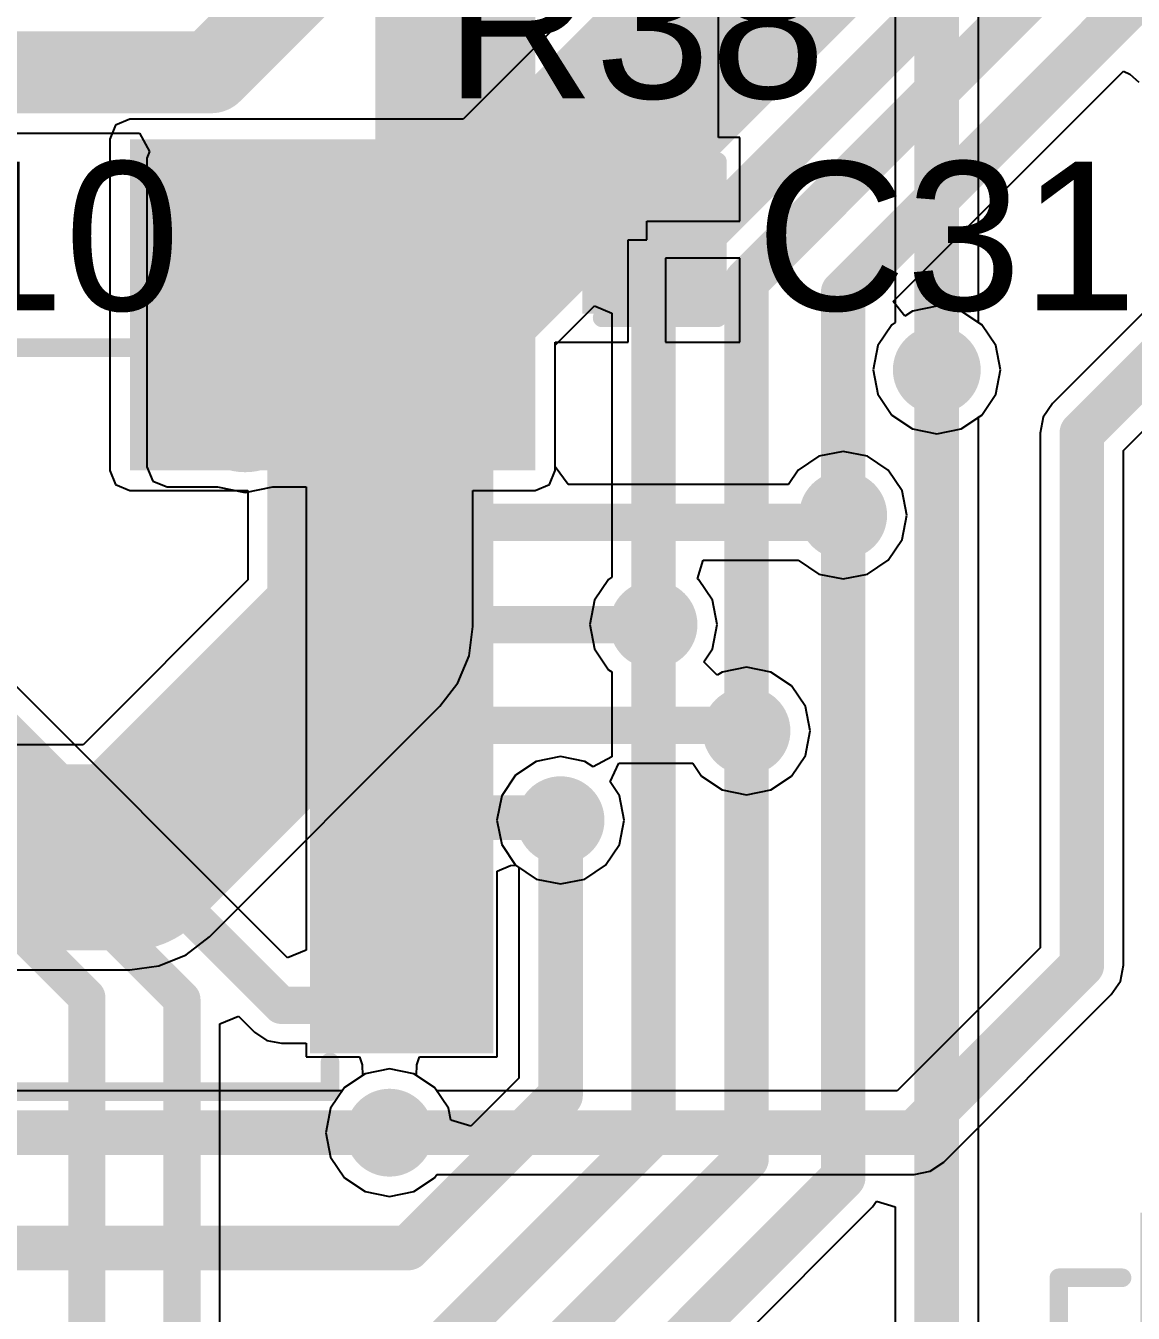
# Model space of a CAD drawing. Header units: millimetres. Extents: x -0.25 to 4.68, y -0.29 to 2.93.
# Drawn here: x 3.559 to 3.8568, y 1.5314 to 1.8775 of the extents above; entities that cross this region are included whole.
import ezdxf

# ---------------------------------------------------------------- set-up
doc = ezdxf.new("R2010")
doc.units = ezdxf.units.MM
doc.header["$MEASUREMENT"] = 0
for name, color, linetype in [('BottomLayer', 5, 'Continuous'), ('BottomSolder', 6, 'Continuous'), ('TopLayer', 1, 'Continuous'), ('TopOverlay', 2, 'Continuous'), ('TopPaste', 8, 'Continuous'), ('TopSolder', 216, 'Continuous'), ('ViaHoleLayer', 16, 'Continuous')]:
    doc.layers.add(name, color=color, linetype=linetype)
doc.styles.add('Arial', font='', dxfattribs={"height": 0.2})
doc.styles.get('Arial').set_extended_font_data('Arial')

# ---------------------------------------------------------------- blocks, each defined once
blk = doc.blocks.new('24_QFN__4_4__42')
at = {"layer": 'TopLayer'}
for points in [[(-0.05512, 0.06004), (-0.05512, 0.0935), (-0.04331, 0.0935), (-0.04331, 0.06004)], [(-0.03543, 0.06004), (-0.03543, 0.0935), (-0.02362, 0.0935), (-0.02362, 0.06004)], [(-0.01575, 0.06004), (-0.01575, 0.0935), (-0.00394, 0.0935), (-0.00394, 0.06004)], [(0.00394, 0.06004), (0.00394, 0.0935), (0.01575, 0.0935), (0.01575, 0.06004)], [(0.02362, 0.06004), (0.02362, 0.0935), (0.03543, 0.0935), (0.03543, 0.06004)], [(0.04331, 0.06004), (0.04331, 0.0935), (0.05512, 0.0935), (0.05512, 0.06004)], [(-0.0935, 0.05512), (-0.06004, 0.05512), (-0.06004, 0.04331), (-0.0935, 0.04331)], [(0.06004, 0.05512), (0.0935, 0.05512), (0.0935, 0.04331), (0.06004, 0.04331)], [(-0.0502, -0.0502), (-0.0502, 0.0502), (0.0502, 0.0502), (0.0502, -0.0502)], [(-0.0935, 0.03543), (-0.06004, 0.03543), (-0.06004, 0.02362), (-0.0935, 0.02362)], [(0.06004, 0.03543), (0.0935, 0.03543), (0.0935, 0.02362), (0.06004, 0.02362)], [(-0.0935, 0.01575), (-0.06004, 0.01575), (-0.06004, 0.00394), (-0.0935, 0.00394)], [(0.06004, 0.01575), (0.0935, 0.01575), (0.0935, 0.00394), (0.06004, 0.00394)], [(-0.0935, -0.00394), (-0.06004, -0.00394), (-0.06004, -0.01575), (-0.0935, -0.01575)], [(0.06004, -0.00394), (0.0935, -0.00394), (0.0935, -0.01575), (0.06004, -0.01575)], [(-0.0935, -0.02362), (-0.06004, -0.02362), (-0.06004, -0.03543), (-0.0935, -0.03543)], [(0.06004, -0.02362), (0.0935, -0.02362), (0.0935, -0.03543), (0.06004, -0.03543)], [(-0.0935, -0.04331), (-0.06004, -0.04331), (-0.06004, -0.05512), (-0.0935, -0.05512)], [(0.06004, -0.04331), (0.0935, -0.04331), (0.0935, -0.05512), (0.06004, -0.05512)], [(-0.04331, -0.06004), (-0.04331, -0.0935), (-0.05512, -0.0935), (-0.05512, -0.06004)], [(-0.02362, -0.06004), (-0.02362, -0.0935), (-0.03543, -0.0935), (-0.03543, -0.06004)], [(-0.00394, -0.06004), (-0.00394, -0.0935), (-0.01575, -0.0935), (-0.01575, -0.06004)], [(0.01575, -0.06004), (0.01575, -0.0935), (0.00394, -0.0935), (0.00394, -0.06004)], [(0.03543, -0.06004), (0.03543, -0.0935), (0.02362, -0.0935), (0.02362, -0.06004)], [(0.05512, -0.06004), (0.05512, -0.0935), (0.04331, -0.0935), (0.04331, -0.06004)]]:
    blk.add_hatch(color=1, dxfattribs=at).paths.add_polyline_path(points)
at = {"layer": 'TopPaste'}
for points in [[(-0.05512, 0.06004), (-0.05512, 0.0935), (-0.04331, 0.0935), (-0.04331, 0.06004)], [(-0.03543, 0.06004), (-0.03543, 0.0935), (-0.02362, 0.0935), (-0.02362, 0.06004)], [(-0.01575, 0.06004), (-0.01575, 0.0935), (-0.00394, 0.0935), (-0.00394, 0.06004)], [(0.00394, 0.06004), (0.00394, 0.0935), (0.01575, 0.0935), (0.01575, 0.06004)], [(0.02362, 0.06004), (0.02362, 0.0935), (0.03543, 0.0935), (0.03543, 0.06004)], [(0.04331, 0.06004), (0.04331, 0.0935), (0.05512, 0.0935), (0.05512, 0.06004)], [(-0.0935, 0.05512), (-0.06004, 0.05512), (-0.06004, 0.04331), (-0.0935, 0.04331)], [(0.06004, 0.05512), (0.0935, 0.05512), (0.0935, 0.04331), (0.06004, 0.04331)], [(-0.0502, -0.0502), (-0.0502, 0.0502), (0.0502, 0.0502), (0.0502, -0.0502)], [(-0.0935, 0.03543), (-0.06004, 0.03543), (-0.06004, 0.02362), (-0.0935, 0.02362)], [(0.06004, 0.03543), (0.0935, 0.03543), (0.0935, 0.02362), (0.06004, 0.02362)], [(-0.0935, 0.01575), (-0.06004, 0.01575), (-0.06004, 0.00394), (-0.0935, 0.00394)], [(0.06004, 0.01575), (0.0935, 0.01575), (0.0935, 0.00394), (0.06004, 0.00394)], [(-0.0935, -0.00394), (-0.06004, -0.00394), (-0.06004, -0.01575), (-0.0935, -0.01575)], [(0.06004, -0.00394), (0.0935, -0.00394), (0.0935, -0.01575), (0.06004, -0.01575)], [(-0.0935, -0.02362), (-0.06004, -0.02362), (-0.06004, -0.03543), (-0.0935, -0.03543)], [(0.06004, -0.02362), (0.0935, -0.02362), (0.0935, -0.03543), (0.06004, -0.03543)], [(-0.0935, -0.04331), (-0.06004, -0.04331), (-0.06004, -0.05512), (-0.0935, -0.05512)], [(0.06004, -0.04331), (0.0935, -0.04331), (0.0935, -0.05512), (0.06004, -0.05512)], [(-0.04331, -0.06004), (-0.04331, -0.0935), (-0.05512, -0.0935), (-0.05512, -0.06004)], [(-0.02362, -0.06004), (-0.02362, -0.0935), (-0.03543, -0.0935), (-0.03543, -0.06004)], [(-0.00394, -0.06004), (-0.00394, -0.0935), (-0.01575, -0.0935), (-0.01575, -0.06004)], [(0.01575, -0.06004), (0.01575, -0.0935), (0.00394, -0.0935), (0.00394, -0.06004)], [(0.03543, -0.06004), (0.03543, -0.0935), (0.02362, -0.0935), (0.02362, -0.06004)], [(0.05512, -0.06004), (0.05512, -0.0935), (0.04331, -0.0935), (0.04331, -0.06004)]]:
    blk.add_hatch(color=8, dxfattribs=at).paths.add_polyline_path(points)
at = {"layer": 'TopSolder'}
for points in [[(-0.05912, 0.05604), (-0.05912, 0.0975), (-0.03931, 0.0975), (-0.03931, 0.05604)], [(-0.03943, 0.05604), (-0.03943, 0.0975), (-0.01962, 0.0975), (-0.01962, 0.05604)], [(-0.01975, 0.05604), (-0.01975, 0.0975), (0.00006, 0.0975), (0.00006, 0.05604)], [(-0.00006, 0.05604), (-0.00006, 0.0975), (0.01975, 0.0975), (0.01975, 0.05604)], [(0.01962, 0.05604), (0.01962, 0.0975), (0.03943, 0.0975), (0.03943, 0.05604)], [(0.03931, 0.05604), (0.03931, 0.0975), (0.05912, 0.0975), (0.05912, 0.05604)], [(-0.0975, 0.05912), (-0.05604, 0.05912), (-0.05604, 0.03931), (-0.0975, 0.03931)], [(0.05604, 0.05912), (0.0975, 0.05912), (0.0975, 0.03931), (0.05604, 0.03931)], [(-0.0542, -0.0542), (-0.0542, 0.0542), (0.0542, 0.0542), (0.0542, -0.0542)], [(-0.0975, 0.03943), (-0.05604, 0.03943), (-0.05604, 0.01962), (-0.0975, 0.01962)], [(0.05604, 0.03943), (0.0975, 0.03943), (0.0975, 0.01962), (0.05604, 0.01962)], [(-0.0975, 0.01975), (-0.05604, 0.01975), (-0.05604, -0.00006), (-0.0975, -0.00006)], [(0.05604, 0.01975), (0.0975, 0.01975), (0.0975, -0.00006), (0.05604, -0.00006)], [(-0.0975, 0.00006), (-0.05604, 0.00006), (-0.05604, -0.01975), (-0.0975, -0.01975)], [(0.05604, 0.00006), (0.0975, 0.00006), (0.0975, -0.01975), (0.05604, -0.01975)], [(-0.0975, -0.01962), (-0.05604, -0.01962), (-0.05604, -0.03943), (-0.0975, -0.03943)], [(0.05604, -0.01962), (0.0975, -0.01962), (0.0975, -0.03943), (0.05604, -0.03943)], [(-0.0975, -0.03931), (-0.05604, -0.03931), (-0.05604, -0.05912), (-0.0975, -0.05912)], [(0.05604, -0.03931), (0.0975, -0.03931), (0.0975, -0.05912), (0.05604, -0.05912)], [(-0.03931, -0.05604), (-0.03931, -0.0975), (-0.05912, -0.0975), (-0.05912, -0.05604)], [(-0.01962, -0.05604), (-0.01962, -0.0975), (-0.03943, -0.0975), (-0.03943, -0.05604)], [(0.00006, -0.05604), (0.00006, -0.0975), (-0.01975, -0.0975), (-0.01975, -0.05604)], [(0.01975, -0.05604), (0.01975, -0.0975), (-0.00006, -0.0975), (-0.00006, -0.05604)], [(0.03943, -0.05604), (0.03943, -0.0975), (0.01962, -0.0975), (0.01962, -0.05604)], [(0.05912, -0.05604), (0.05912, -0.0975), (0.03931, -0.0975), (0.03931, -0.05604)]]:
    blk.add_hatch(color=216, dxfattribs=at).paths.add_polyline_path(points)
at = {"layer": 'TopOverlay', "const_width": 0.005}
for points in [[(-0.08, 0.081), (-0.062, 0.081)], [(-0.08, 0.081), (-0.08, 0.064)], [(0.062, 0.081), (0.08, 0.081)], [(0.08, 0.081), (0.08, 0.064)], [(-0.105, 0.054), (-0.105, 0.044)], [(-0.105, 0.054), (-0.1, 0.049)], [(-0.1, 0.049), (-0.105, 0.044)], [(-0.08, -0.064), (-0.08, -0.081)], [(0.08, -0.064), (0.08, -0.081)], [(-0.08, -0.081), (-0.062, -0.081)], [(0.062, -0.081), (0.08, -0.081)]]:
    blk.add_lwpolyline(points, dxfattribs=at)
at = {"layer": 'TopOverlay', "const_width": 0.0025}
for points in [[(-0.08125, 0.081, 1), (-0.07875, 0.081, 1)], [(-0.08125, 0.081, 1), (-0.07875, 0.081, 1)], [(-0.06325, 0.081, 1), (-0.06075, 0.081, 1)], [(0.06075, 0.081, 1), (0.06325, 0.081, 1)], [(0.07875, 0.081, 1), (0.08125, 0.081, 1)], [(0.07875, 0.081, 1), (0.08125, 0.081, 1)], [(-0.08125, 0.064, 1), (-0.07875, 0.064, 1)], [(0.07875, 0.064, 1), (0.08125, 0.064, 1)], [(-0.10625, 0.054, 1), (-0.10375, 0.054, 1)], [(-0.10625, 0.054, 1), (-0.10375, 0.054, 1)], [(-0.10125, 0.049, 1), (-0.09875, 0.049, 1)], [(-0.10125, 0.049, 1), (-0.09875, 0.049, 1)], [(-0.10625, 0.044, 1), (-0.10375, 0.044, 1)], [(-0.10625, 0.044, 1), (-0.10375, 0.044, 1)], [(-0.08125, -0.064, 1), (-0.07875, -0.064, 1)], [(0.07875, -0.064, 1), (0.08125, -0.064, 1)], [(-0.08125, -0.081, 1), (-0.07875, -0.081, 1)], [(-0.08125, -0.081, 1), (-0.07875, -0.081, 1)], [(-0.06325, -0.081, 1), (-0.06075, -0.081, 1)], [(0.06075, -0.081, 1), (0.06325, -0.081, 1)], [(0.07875, -0.081, 1), (0.08125, -0.081, 1)], [(0.07875, -0.081, 1), (0.08125, -0.081, 1)]]:
    blk.add_lwpolyline(points, format="xyb", close=True, dxfattribs=at)
blk = doc.blocks.new('14_TSSOP_44')
at = {"layer": 'TopLayer'}
for points in [[(-0.12992, 0.08563), (-0.08858, 0.08563), (-0.08858, 0.06791), (-0.12992, 0.06791)], [(0.08858, 0.08563), (0.12992, 0.08563), (0.12992, 0.06791), (0.08858, 0.06791)], [(-0.12992, 0.06004), (-0.08858, 0.06004), (-0.08858, 0.04232), (-0.12992, 0.04232)], [(0.08858, 0.06004), (0.12992, 0.06004), (0.12992, 0.04232), (0.08858, 0.04232)], [(-0.12992, 0.03445), (-0.08858, 0.03445), (-0.08858, 0.01673), (-0.12992, 0.01673)], [(0.08858, 0.03445), (0.12992, 0.03445), (0.12992, 0.01673), (0.08858, 0.01673)], [(-0.12992, 0.00886), (-0.08858, 0.00886), (-0.08858, -0.00886), (-0.12992, -0.00886)], [(0.08858, 0.00886), (0.12992, 0.00886), (0.12992, -0.00886), (0.08858, -0.00886)], [(-0.12992, -0.01673), (-0.08858, -0.01673), (-0.08858, -0.03445), (-0.12992, -0.03445)], [(0.08858, -0.01673), (0.12992, -0.01673), (0.12992, -0.03445), (0.08858, -0.03445)], [(-0.12992, -0.04232), (-0.08858, -0.04232), (-0.08858, -0.06004), (-0.12992, -0.06004)], [(0.08858, -0.04232), (0.12992, -0.04232), (0.12992, -0.06004), (0.08858, -0.06004)], [(-0.12992, -0.06791), (-0.08858, -0.06791), (-0.08858, -0.08563), (-0.12992, -0.08563)], [(0.08858, -0.06791), (0.12992, -0.06791), (0.12992, -0.08563), (0.08858, -0.08563)]]:
    blk.add_hatch(color=1, dxfattribs=at).paths.add_polyline_path(points)
at = {"layer": 'TopOverlay'}
blk.add_hatch(color=2, dxfattribs=at).paths.add_polyline_path([(-0.084, 0.068), (-0.073, 0.068), (-0.073, 0.086), (-0.084, 0.086)])
at = {"layer": 'TopPaste'}
for points in [[(-0.12992, 0.08563), (-0.08858, 0.08563), (-0.08858, 0.06791), (-0.12992, 0.06791)], [(0.08858, 0.08563), (0.12992, 0.08563), (0.12992, 0.06791), (0.08858, 0.06791)], [(-0.12992, 0.06004), (-0.08858, 0.06004), (-0.08858, 0.04232), (-0.12992, 0.04232)], [(0.08858, 0.06004), (0.12992, 0.06004), (0.12992, 0.04232), (0.08858, 0.04232)], [(-0.12992, 0.03445), (-0.08858, 0.03445), (-0.08858, 0.01673), (-0.12992, 0.01673)], [(0.08858, 0.03445), (0.12992, 0.03445), (0.12992, 0.01673), (0.08858, 0.01673)], [(-0.12992, 0.00886), (-0.08858, 0.00886), (-0.08858, -0.00886), (-0.12992, -0.00886)], [(0.08858, 0.00886), (0.12992, 0.00886), (0.12992, -0.00886), (0.08858, -0.00886)], [(-0.12992, -0.01673), (-0.08858, -0.01673), (-0.08858, -0.03445), (-0.12992, -0.03445)], [(0.08858, -0.01673), (0.12992, -0.01673), (0.12992, -0.03445), (0.08858, -0.03445)], [(-0.12992, -0.04232), (-0.08858, -0.04232), (-0.08858, -0.06004), (-0.12992, -0.06004)], [(0.08858, -0.04232), (0.12992, -0.04232), (0.12992, -0.06004), (0.08858, -0.06004)], [(-0.12992, -0.06791), (-0.08858, -0.06791), (-0.08858, -0.08563), (-0.12992, -0.08563)], [(0.08858, -0.06791), (0.12992, -0.06791), (0.12992, -0.08563), (0.08858, -0.08563)]]:
    blk.add_hatch(color=8, dxfattribs=at).paths.add_polyline_path(points)
at = {"layer": 'TopSolder'}
for points in [[(-0.13392, 0.08963), (-0.08458, 0.08963), (-0.08458, 0.06391), (-0.13392, 0.06391)], [(0.08458, 0.08963), (0.13392, 0.08963), (0.13392, 0.06391), (0.08458, 0.06391)], [(-0.13392, 0.06404), (-0.08458, 0.06404), (-0.08458, 0.03832), (-0.13392, 0.03832)], [(0.08458, 0.06404), (0.13392, 0.06404), (0.13392, 0.03832), (0.08458, 0.03832)], [(-0.13392, 0.03845), (-0.08458, 0.03845), (-0.08458, 0.01273), (-0.13392, 0.01273)], [(0.08458, 0.03845), (0.13392, 0.03845), (0.13392, 0.01273), (0.08458, 0.01273)], [(-0.13392, 0.01286), (-0.08458, 0.01286), (-0.08458, -0.01286), (-0.13392, -0.01286)], [(0.08458, 0.01286), (0.13392, 0.01286), (0.13392, -0.01286), (0.08458, -0.01286)], [(-0.13392, -0.01273), (-0.08458, -0.01273), (-0.08458, -0.03845), (-0.13392, -0.03845)], [(0.08458, -0.01273), (0.13392, -0.01273), (0.13392, -0.03845), (0.08458, -0.03845)], [(-0.13392, -0.03832), (-0.08458, -0.03832), (-0.08458, -0.06404), (-0.13392, -0.06404)], [(0.08458, -0.03832), (0.13392, -0.03832), (0.13392, -0.06404), (0.08458, -0.06404)], [(-0.13392, -0.06391), (-0.08458, -0.06391), (-0.08458, -0.08963), (-0.13392, -0.08963)], [(0.08458, -0.06391), (0.13392, -0.06391), (0.13392, -0.08963), (0.08458, -0.08963)]]:
    blk.add_hatch(color=216, dxfattribs=at).paths.add_polyline_path(points)
at = {"layer": 'TopOverlay'}
for points, const_width in [([(-0.09, 0.1), (0.09, 0.1)], 0.005), ([(-0.09, 0.092), (-0.09, 0.1)], 0.005), ([(0.09, 0.092), (0.09, 0.1)], 0.005), ([(-0.141, 0.082), (-0.136, 0.077)], 0.00787), ([(-0.141, 0.072), (-0.141, 0.082)], 0.00787), ([(-0.141, 0.072), (-0.136, 0.077)], 0.00787), ([(-0.09, -0.1), (-0.09, -0.092)], 0.005), ([(0.09, -0.1), (0.09, -0.092)], 0.005), ([(-0.09, -0.1), (0.09, -0.1)], 0.005)]:
    blk.add_lwpolyline(points, dxfattribs=dict(at, const_width=const_width))
for points, const_width in [([(-0.09125, 0.1, 1), (-0.08875, 0.1, 1)], 0.0025), ([(-0.09125, 0.1, 1), (-0.08875, 0.1, 1)], 0.0025), ([(0.08875, 0.1, 1), (0.09125, 0.1, 1)], 0.0025), ([(0.08875, 0.1, 1), (0.09125, 0.1, 1)], 0.0025), ([(-0.09125, 0.092, 1), (-0.08875, 0.092, 1)], 0.0025), ([(0.08875, 0.092, 1), (0.09125, 0.092, 1)], 0.0025), ([(-0.14297, 0.082, 1), (-0.13903, 0.082, 1)], 0.00394), ([(-0.14297, 0.082, 1), (-0.13903, 0.082, 1)], 0.00394), ([(-0.13797, 0.077, 1), (-0.13403, 0.077, 1)], 0.00394), ([(-0.13797, 0.077, 1), (-0.13403, 0.077, 1)], 0.00394), ([(-0.14297, 0.072, 1), (-0.13903, 0.072, 1)], 0.00394), ([(-0.14297, 0.072, 1), (-0.13903, 0.072, 1)], 0.00394), ([(-0.09125, -0.092, 1), (-0.08875, -0.092, 1)], 0.0025), ([(0.08875, -0.092, 1), (0.09125, -0.092, 1)], 0.0025), ([(-0.09125, -0.1, 1), (-0.08875, -0.1, 1)], 0.0025), ([(-0.09125, -0.1, 1), (-0.08875, -0.1, 1)], 0.0025), ([(0.08875, -0.1, 1), (0.09125, -0.1, 1)], 0.0025), ([(0.08875, -0.1, 1), (0.09125, -0.1, 1)], 0.0025)]:
    blk.add_lwpolyline(points, format="xyb", close=True, dxfattribs=dict(at, const_width=const_width))
blk = doc.blocks.new('C___0603_186')
at = {"layer": 'TopLayer'}
for points in [[(-0.015, 0.0175), (-0.015, -0.0175), (-0.045, -0.0175), (-0.045, 0.0175)], [(0.045, 0.0175), (0.045, -0.0175), (0.015, -0.0175), (0.015, 0.0175)]]:
    blk.add_hatch(color=1, dxfattribs=at).paths.add_polyline_path(points)
at = {"layer": 'TopPaste'}
for points in [[(-0.015, 0.0175), (-0.015, -0.0175), (-0.045, -0.0175), (-0.045, 0.0175)], [(0.045, 0.0175), (0.045, -0.0175), (0.015, -0.0175), (0.015, 0.0175)]]:
    blk.add_hatch(color=8, dxfattribs=at).paths.add_polyline_path(points)
at = {"layer": 'TopSolder'}
for points in [[(-0.01264, 0.01986), (-0.01264, -0.01986), (-0.04736, -0.01986), (-0.04736, 0.01986)], [(0.04736, 0.01986), (0.04736, -0.01986), (0.01264, -0.01986), (0.01264, 0.01986)]]:
    blk.add_hatch(color=216, dxfattribs=at).paths.add_polyline_path(points)
at = {"layer": 'TopOverlay', "const_width": 0.005}
for points in [[(-0.049, 0.021), (-0.018, 0.021)], [(-0.049, -0.021), (-0.049, 0.021)], [(0.018, 0.021), (0.049, 0.021)], [(0.049, -0.021), (0.049, 0.021)], [(-0.049, -0.021), (-0.018, -0.021)], [(0.018, -0.021), (0.049, -0.021)]]:
    blk.add_lwpolyline(points, dxfattribs=at)
at = {"layer": 'TopOverlay', "const_width": 0.0025}
for points in [[(-0.05025, 0.021, 1), (-0.04775, 0.021, 1)], [(-0.05025, 0.021, 1), (-0.04775, 0.021, 1)], [(-0.01925, 0.021, 1), (-0.01675, 0.021, 1)], [(0.01675, 0.021, 1), (0.01925, 0.021, 1)], [(0.04775, 0.021, 1), (0.05025, 0.021, 1)], [(0.04775, 0.021, 1), (0.05025, 0.021, 1)], [(-0.05025, -0.021, 1), (-0.04775, -0.021, 1)], [(-0.05025, -0.021, 1), (-0.04775, -0.021, 1)], [(-0.01925, -0.021, 1), (-0.01675, -0.021, 1)], [(0.01675, -0.021, 1), (0.01925, -0.021, 1)], [(0.04775, -0.021, 1), (0.05025, -0.021, 1)], [(0.04775, -0.021, 1), (0.05025, -0.021, 1)]]:
    blk.add_lwpolyline(points, format="xyb", close=True, dxfattribs=at)

msp = doc.modelspace()

# ---------------------------------------------------------------- hatches: boundary and pattern name
at = {"layer": 'BottomLayer'}
msp.add_hatch(color=5, dxfattribs=at).paths.add_polyline_path([(3.587, 1.758), (3.696, 1.758), (3.696, 1.847), (3.587, 1.847)])
h = msp.add_hatch(color=5, dxfattribs=at)
edge = h.paths.add_edge_path()
edge.add_arc((3.618, 1.828), 0.01181, 0, 360)
h = msp.add_hatch(color=5, dxfattribs=at)
edge = h.paths.add_edge_path()
edge.add_arc((3.618, 1.8015), 0.01181, 0, 360)
h = msp.add_hatch(color=5, dxfattribs=at)
edge = h.paths.add_edge_path()
edge.add_arc((3.804, 1.785), 0.01181, 0, 360)
h = msp.add_hatch(color=5, dxfattribs=at)
edge = h.paths.add_edge_path()
edge.add_arc((3.618, 1.775), 0.01181, 0, 360)
h = msp.add_hatch(color=5, dxfattribs=at)
edge = h.paths.add_edge_path()
edge.add_arc((3.77882, 1.74595), 0.01181, 0, 360)
h = msp.add_hatch(color=5, dxfattribs=at)
edge = h.paths.add_edge_path()
edge.add_arc((3.72782, 1.71654), 0.01181, 0, 360)
h = msp.add_hatch(color=5, dxfattribs=at)
edge = h.paths.add_edge_path()
edge.add_arc((3.75282, 1.68795), 0.01181, 0, 360)
h = msp.add_hatch(color=5, dxfattribs=at)
edge = h.paths.add_edge_path()
edge.add_arc((3.70282, 1.66395), 0.01181, 0, 360)
h = msp.add_hatch(color=5, dxfattribs=at)
edge = h.paths.add_edge_path()
edge.add_arc((3.65682, 1.57995), 0.01181, 0, 360)
at = {"layer": 'BottomSolder'}
h = msp.add_hatch(color=6, dxfattribs=at)
edge = h.paths.add_edge_path()
edge.add_arc((3.618, 1.828), 0.00591, 0, 360)
h = msp.add_hatch(color=6, dxfattribs=at)
edge = h.paths.add_edge_path()
edge.add_arc((3.618, 1.8015), 0.00591, 0, 360)
h = msp.add_hatch(color=6, dxfattribs=at)
edge = h.paths.add_edge_path()
edge.add_arc((3.804, 1.785), 0.00591, 0, 360)
h = msp.add_hatch(color=6, dxfattribs=at)
edge = h.paths.add_edge_path()
edge.add_arc((3.618, 1.775), 0.00591, 0, 360)
h = msp.add_hatch(color=6, dxfattribs=at)
edge = h.paths.add_edge_path()
edge.add_arc((3.77882, 1.74595), 0.00591, 0, 360)
h = msp.add_hatch(color=6, dxfattribs=at)
edge = h.paths.add_edge_path()
edge.add_arc((3.72782, 1.71654), 0.00591, 0, 360)
h = msp.add_hatch(color=6, dxfattribs=at)
edge = h.paths.add_edge_path()
edge.add_arc((3.75282, 1.68795), 0.00591, 0, 360)
h = msp.add_hatch(color=6, dxfattribs=at)
edge = h.paths.add_edge_path()
edge.add_arc((3.70282, 1.66395), 0.00591, 0, 360)
h = msp.add_hatch(color=6, dxfattribs=at)
edge = h.paths.add_edge_path()
edge.add_arc((3.65682, 1.57995), 0.00591, 0, 360)
at = {"layer": 'TopLayer'}
for points in [[(3.653, 1.75895), (3.696, 1.75895), (3.696, 1.94), (3.653, 1.94)], [(3.597, 1.75895), (3.68282, 1.75895), (3.68282, 1.84195), (3.597, 1.84195)]]:
    msp.add_hatch(color=1, dxfattribs=at).paths.add_polyline_path(points)
h = msp.add_hatch(color=1, dxfattribs=at)
edge = h.paths.add_edge_path()
edge.add_arc((3.618, 1.828), 0.01181, 0, 360)
h = msp.add_hatch(color=1, dxfattribs=at)
edge = h.paths.add_edge_path()
edge.add_arc((3.618, 1.8015), 0.01181, 0, 360)
h = msp.add_hatch(color=1, dxfattribs=at)
edge = h.paths.add_edge_path()
edge.add_arc((3.804, 1.785), 0.01181, 0, 360)
h = msp.add_hatch(color=1, dxfattribs=at)
edge = h.paths.add_edge_path()
edge.add_arc((3.618, 1.775), 0.01181, 0, 360)
h = msp.add_hatch(color=1, dxfattribs=at)
edge = h.paths.add_edge_path()
edge.add_arc((3.77882, 1.74595), 0.01181, 0, 360)
h = msp.add_hatch(color=1, dxfattribs=at)
edge = h.paths.add_edge_path()
edge.add_arc((3.72782, 1.71654), 0.01181, 0, 360)
h = msp.add_hatch(color=1, dxfattribs=at)
edge = h.paths.add_edge_path()
edge.add_arc((3.75282, 1.68795), 0.01181, 0, 360)
h = msp.add_hatch(color=1, dxfattribs=at)
edge = h.paths.add_edge_path()
edge.add_arc((3.70282, 1.66395), 0.01181, 0, 360)
h = msp.add_hatch(color=1, dxfattribs=at)
edge = h.paths.add_edge_path()
edge.add_arc((3.65682, 1.57995), 0.01181, 0, 360)
at = {"layer": 'TopSolder'}
h = msp.add_hatch(color=216, dxfattribs=at)
edge = h.paths.add_edge_path()
edge.add_arc((3.618, 1.828), 0.00591, 0, 360)
h = msp.add_hatch(color=216, dxfattribs=at)
edge = h.paths.add_edge_path()
edge.add_arc((3.618, 1.8015), 0.00591, 0, 360)
h = msp.add_hatch(color=216, dxfattribs=at)
edge = h.paths.add_edge_path()
edge.add_arc((3.804, 1.785), 0.00591, 0, 360)
h = msp.add_hatch(color=216, dxfattribs=at)
edge = h.paths.add_edge_path()
edge.add_arc((3.618, 1.775), 0.00591, 0, 360)
h = msp.add_hatch(color=216, dxfattribs=at)
edge = h.paths.add_edge_path()
edge.add_arc((3.77882, 1.74595), 0.00591, 0, 360)
h = msp.add_hatch(color=216, dxfattribs=at)
edge = h.paths.add_edge_path()
edge.add_arc((3.72782, 1.71654), 0.00591, 0, 360)
h = msp.add_hatch(color=216, dxfattribs=at)
edge = h.paths.add_edge_path()
edge.add_arc((3.75282, 1.68795), 0.00591, 0, 360)
h = msp.add_hatch(color=216, dxfattribs=at)
edge = h.paths.add_edge_path()
edge.add_arc((3.70282, 1.66395), 0.00591, 0, 360)
h = msp.add_hatch(color=216, dxfattribs=at)
edge = h.paths.add_edge_path()
edge.add_arc((3.65682, 1.57995), 0.00591, 0, 360)
at = {"layer": 'ViaHoleLayer'}
h = msp.add_hatch(color=16, dxfattribs=at)
edge = h.paths.add_edge_path()
edge.add_arc((3.618, 1.828), 0.00591, 0, 360)
h = msp.add_hatch(color=16, dxfattribs=at)
edge = h.paths.add_edge_path()
edge.add_arc((3.618, 1.8015), 0.00591, 0, 360)
h = msp.add_hatch(color=16, dxfattribs=at)
edge = h.paths.add_edge_path()
edge.add_arc((3.804, 1.785), 0.00591, 0, 360)
h = msp.add_hatch(color=16, dxfattribs=at)
edge = h.paths.add_edge_path()
edge.add_arc((3.618, 1.775), 0.00591, 0, 360)
h = msp.add_hatch(color=16, dxfattribs=at)
edge = h.paths.add_edge_path()
edge.add_arc((3.77882, 1.74595), 0.00591, 0, 360)
h = msp.add_hatch(color=16, dxfattribs=at)
edge = h.paths.add_edge_path()
edge.add_arc((3.72782, 1.71654), 0.00591, 0, 360)
h = msp.add_hatch(color=16, dxfattribs=at)
edge = h.paths.add_edge_path()
edge.add_arc((3.75282, 1.68795), 0.00591, 0, 360)
h = msp.add_hatch(color=16, dxfattribs=at)
edge = h.paths.add_edge_path()
edge.add_arc((3.70282, 1.66395), 0.00591, 0, 360)
h = msp.add_hatch(color=16, dxfattribs=at)
edge = h.paths.add_edge_path()
edge.add_arc((3.65682, 1.57995), 0.00591, 0, 360)

# ---------------------------------------------------------------- linework, layer by layer
at = {"layer": 'BottomLayer'}
for p, q in [((3.75156, 1.92736), (3.67662, 1.85241)), ((3.79223, 1.80336), (3.85421, 1.86535)), ((3.85421, 1.86535), (3.85595, 1.86451)), ((3.85595, 1.86451), (3.85833, 1.8624)), ((3.587, 1.85241), (3.58317, 1.85083)), ((3.67662, 1.85241), (3.587, 1.85241)), ((3.58317, 1.85083), (3.58159, 1.847)), ((3.58159, 1.847), (3.58159, 1.758)), ((3.79541, 1.79948), (3.79223, 1.80336)), ((3.70141, 1.79162), (3.71199, 1.8022)), ((3.71199, 1.8022), (3.71661, 1.80028)), ((3.71661, 1.80028), (3.71661, 1.72926)), ((3.79744, 1.80084), (3.79541, 1.79948)), ((3.804, 1.80214), (3.79744, 1.80084)), ((3.81056, 1.80084), (3.804, 1.80214)), ((3.81612, 1.79712), (3.81056, 1.80084)), ((3.81984, 1.79156), (3.81612, 1.79712)), ((3.70141, 1.758), (3.70141, 1.79162)), ((3.82114, 1.785), (3.81984, 1.79156)), ((3.81984, 1.77844), (3.82114, 1.785)), ((3.81612, 1.77288), (3.81984, 1.77844)), ((3.81522, 1.77228), (3.81612, 1.77288)), ((3.81522, 1.44403), (3.81522, 1.77228)), ((3.58159, 1.758), (3.58317, 1.75417)), ((3.69983, 1.75417), (3.70141, 1.758)), ((3.58317, 1.75417), (3.587, 1.75259)), ((3.587, 1.75259), (3.61874, 1.75259)), ((3.61874, 1.75259), (3.61874, 1.72853)), ((3.67926, 1.716), (3.67926, 1.75259)), ((3.67926, 1.75259), (3.696, 1.75259)), ((3.696, 1.75259), (3.69983, 1.75417)), ((3.61874, 1.72853), (3.57447, 1.68426)), ((3.7157, 1.72866), (3.71199, 1.7231)), ((3.71661, 1.72926), (3.7157, 1.72866)), ((3.71199, 1.7231), (3.71068, 1.71654)), ((3.67823, 1.70817), (3.67926, 1.716)), ((3.71068, 1.71654), (3.71199, 1.70998)), ((3.71199, 1.70998), (3.7157, 1.70442)), ((3.67521, 1.70087), (3.67823, 1.70817)), ((3.7157, 1.70442), (3.71661, 1.70381)), ((3.71661, 1.70381), (3.71661, 1.68097)), ((3.6704, 1.6946), (3.67521, 1.70087)), ((3.6084, 1.6326), (3.6704, 1.6946)), ((3.6704, 1.6946), (3.6704, 1.6946)), ((3.57447, 1.68426), (3.514, 1.68426)), ((3.69626, 1.67978), (3.6907, 1.67607)), ((3.70282, 1.68109), (3.69626, 1.67978)), ((3.70938, 1.67978), (3.70282, 1.68109)), ((3.71161, 1.6783), (3.70938, 1.67978)), ((3.71661, 1.68097), (3.71161, 1.6783)), ((3.6907, 1.67607), (3.68699, 1.67051)), ((3.68699, 1.67051), (3.68568, 1.66395)), ((3.68568, 1.66395), (3.68699, 1.65739)), ((3.68699, 1.65739), (3.6907, 1.65183)), ((3.6907, 1.65183), (3.69161, 1.65122)), ((3.69161, 1.65122), (3.69161, 1.59459)), ((3.60213, 1.6278), (3.6084, 1.6326)), ((3.59483, 1.62477), (3.60213, 1.6278)), ((3.52653, 1.62374), (3.587, 1.62374)), ((3.587, 1.62374), (3.59483, 1.62477)), ((3.65026, 1.59578), (3.6447, 1.59207)), ((3.65682, 1.59709), (3.65026, 1.59578)), ((3.66338, 1.59578), (3.65682, 1.59709)), ((3.66894, 1.59207), (3.66338, 1.59578)), ((3.69161, 1.59459), (3.67871, 1.5817)), ((3.6441, 1.59116), (3.53155, 1.59116)), ((3.6447, 1.59207), (3.6441, 1.59116)), ((3.67266, 1.58651), (3.66894, 1.59207)), ((3.67329, 1.58335), (3.67266, 1.58651)), ((3.67871, 1.5817), (3.67329, 1.58335)), ((3.78675, 1.56002), (3.78778, 1.56156)), ((3.78778, 1.56156), (3.79278, 1.56004)), ((3.66775, 1.44102), (3.78675, 1.56002)), ((3.78675, 1.56002), (3.78675, 1.56002)), ((3.79278, 1.56004), (3.79278, 1.44426))]:
    msp.add_line(p, q, dxfattribs=at)
for points, const_width in [([(3.75282, 1.80882), (4.17495, 2.23095)], 0.012), ([(3.77882, 1.80582), (3.972, 1.999)], 0.012), ([(3.72782, 1.80786), (3.87682, 1.95686)], 0.012), ([(3.6585, 1.7915), (3.78182, 1.91482)], 0.05), ([(3.72782, 1.57995), (3.72782, 1.80786)], 0.012), ([(3.75282, 1.68795), (3.75282, 1.80882)], 0.012), ([(3.77882, 1.74595), (3.77882, 1.80582)], 0.012), ([(3.649, 1.716), (3.649, 1.768)], 0.05), ([(3.804, 1.4316), (3.804, 1.785)], 0.012), ([(3.77882, 1.56795), (3.77882, 1.74595)], 0.012), ([(3.587, 1.654), (3.649, 1.716)], 0.05), ([(3.75282, 1.57295), (3.75282, 1.68795)], 0.012), ([(3.514, 1.654), (3.587, 1.654)], 0.05), ([(3.70282, 1.58995), (3.70282, 1.66395)], 0.012), ([(3.66182, 1.54895), (3.70282, 1.58995)], 0.012), ([(3.51882, 1.57995), (3.65682, 1.57995)], 0.012), ([(3.65982, 1.51195), (3.72782, 1.57995)], 0.012), ([(3.66082, 1.48095), (3.75282, 1.57295)], 0.012), ([(3.65982, 1.44895), (3.77882, 1.56795)], 0.012), ([(3.51882, 1.54895), (3.66182, 1.54895)], 0.012)]:
    msp.add_lwpolyline(points, dxfattribs=dict(at, const_width=const_width))
for points, const_width in [([(3.646, 1.7915, 1), (3.671, 1.7915, 1)], 0.025), ([(3.72482, 1.80786, 1), (3.73082, 1.80786, 1)], 0.006), ([(3.72482, 1.80786, 1), (3.73082, 1.80786, 1)], 0.006), ([(3.74982, 1.80882, 1), (3.75582, 1.80882, 1)], 0.006), ([(3.74982, 1.80882, 1), (3.75582, 1.80882, 1)], 0.006), ([(3.77582, 1.80582, 1), (3.78182, 1.80582, 1)], 0.006), ([(3.77582, 1.80582, 1), (3.78182, 1.80582, 1)], 0.006), ([(3.6365, 1.768, 1), (3.6615, 1.768, 1)], 0.025), ([(3.801, 1.785, 1), (3.807, 1.785, 1)], 0.006), ([(3.77582, 1.74595, 1), (3.78182, 1.74595, 1)], 0.006), ([(3.77582, 1.74595, 1), (3.78182, 1.74595, 1)], 0.006), ([(3.6365, 1.716, 1), (3.6615, 1.716, 1)], 0.025), ([(3.6365, 1.716, 1), (3.6615, 1.716, 1)], 0.025), ([(3.74982, 1.68795, 1), (3.75582, 1.68795, 1)], 0.006), ([(3.74982, 1.68795, 1), (3.75582, 1.68795, 1)], 0.006), ([(3.5745, 1.654, 1), (3.5995, 1.654, 1)], 0.025), ([(3.5745, 1.654, 1), (3.5995, 1.654, 1)], 0.025), ([(3.69982, 1.66395, 1), (3.70582, 1.66395, 1)], 0.006), ([(3.69982, 1.58995, 1), (3.70582, 1.58995, 1)], 0.006), ([(3.69982, 1.58995, 1), (3.70582, 1.58995, 1)], 0.006), ([(3.65382, 1.57995, 1), (3.65982, 1.57995, 1)], 0.006), ([(3.72482, 1.57995, 1), (3.73082, 1.57995, 1)], 0.006), ([(3.72482, 1.57995, 1), (3.73082, 1.57995, 1)], 0.006), ([(3.74982, 1.57295, 1), (3.75582, 1.57295, 1)], 0.006), ([(3.74982, 1.57295, 1), (3.75582, 1.57295, 1)], 0.006), ([(3.77582, 1.56795, 1), (3.78182, 1.56795, 1)], 0.006), ([(3.77582, 1.56795, 1), (3.78182, 1.56795, 1)], 0.006), ([(3.65882, 1.54895, 1), (3.66482, 1.54895, 1)], 0.006), ([(3.65882, 1.54895, 1), (3.66482, 1.54895, 1)], 0.006)]:
    msp.add_lwpolyline(points, format="xyb", close=True, dxfattribs=dict(at, const_width=const_width))
at = {"layer": 'TopLayer'}
for p, q in [((3.74531, 1.8475), (3.74531, 1.9451)), ((3.81522, 1.79772), (3.81522, 1.919)), ((3.79278, 1.91435), (3.79278, 1.79772)), ((3.31816, 1.84869), (3.58955, 1.84869)), ((3.58955, 1.84869), (3.59231, 1.84369)), ((3.751, 1.8475), (3.74531, 1.8475)), ((3.751, 1.825), (3.751, 1.8475)), ((3.59231, 1.84369), (3.59159, 1.84195)), ((3.59159, 1.84195), (3.59159, 1.82414)), ((3.59159, 1.82414), (3.59156, 1.824)), ((3.59156, 1.824), (3.59159, 1.82386)), ((3.726, 1.82), (3.726, 1.825)), ((3.726, 1.825), (3.751, 1.825)), ((3.88602, 1.82688), (3.83507, 1.77593)), ((3.59159, 1.82386), (3.59159, 1.75895)), ((3.721, 1.7925), (3.721, 1.82)), ((3.721, 1.82), (3.726, 1.82)), ((3.751, 1.815), (3.731, 1.815)), ((3.731, 1.815), (3.731, 1.7925)), ((3.751, 1.7925), (3.751, 1.815)), ((3.85422, 1.76335), (3.89859, 1.80773)), ((3.79188, 1.79712), (3.78816, 1.79156)), ((3.79278, 1.79772), (3.79188, 1.79712)), ((3.81612, 1.79712), (3.81522, 1.79772)), ((3.81984, 1.79156), (3.81612, 1.79712)), ((3.70141, 1.75895), (3.70141, 1.7925)), ((3.70141, 1.7925), (3.721, 1.7925)), ((3.731, 1.7925), (3.751, 1.7925)), ((3.78816, 1.79156), (3.78686, 1.785)), ((3.82114, 1.785), (3.81984, 1.79156)), ((3.78686, 1.785), (3.78816, 1.77844)), ((3.81984, 1.77844), (3.82114, 1.785)), ((3.78816, 1.77844), (3.79188, 1.77288)), ((3.81612, 1.77288), (3.81984, 1.77844)), ((3.83507, 1.77593), (3.83264, 1.77229)), ((3.62941, 1.62693), (3.4814, 1.77493)), ((3.79188, 1.77288), (3.79744, 1.76916)), ((3.81056, 1.76916), (3.81612, 1.77288)), ((3.83264, 1.77229), (3.83178, 1.768)), ((3.79744, 1.76916), (3.804, 1.76786)), ((3.804, 1.76786), (3.81056, 1.76916)), ((3.83178, 1.768), (3.83178, 1.768)), ((3.83178, 1.768), (3.83178, 1.62965)), ((3.77226, 1.76178), (3.7667, 1.75807)), ((3.77882, 1.76309), (3.77226, 1.76178)), ((3.78538, 1.76178), (3.77882, 1.76309)), ((3.79094, 1.75807), (3.78538, 1.76178)), ((3.85422, 1.625), (3.85422, 1.76335)), ((3.59159, 1.75895), (3.59317, 1.75512)), ((3.70487, 1.75424), (3.70141, 1.75895)), ((3.59317, 1.75512), (3.597, 1.75354)), ((3.7667, 1.75807), (3.76414, 1.75424)), ((3.79466, 1.75251), (3.79094, 1.75807)), ((3.597, 1.75354), (3.61057, 1.75354)), ((3.61057, 1.75354), (3.618, 1.75206)), ((3.618, 1.75206), (3.62543, 1.75354)), ((3.62543, 1.75354), (3.63441, 1.75354)), ((3.63441, 1.75354), (3.63441, 1.72827)), ((3.76414, 1.75424), (3.70487, 1.75424)), ((3.79596, 1.74595), (3.79466, 1.75251)), ((3.79466, 1.73939), (3.79596, 1.74595)), ((3.79094, 1.73383), (3.79466, 1.73939)), ((3.73967, 1.72884), (3.74118, 1.73384)), ((3.74118, 1.73384), (3.76669, 1.73384)), ((3.76669, 1.73384), (3.7667, 1.73383)), ((3.7667, 1.73383), (3.77226, 1.73011)), ((3.78538, 1.73011), (3.79094, 1.73383)), ((3.63441, 1.72827), (3.63441, 1.70268)), ((3.73994, 1.72866), (3.73967, 1.72884)), ((3.74366, 1.7231), (3.73994, 1.72866)), ((3.77226, 1.73011), (3.77882, 1.72881)), ((3.77882, 1.72881), (3.78538, 1.73011)), ((3.74496, 1.71654), (3.74366, 1.7231)), ((3.74366, 1.70998), (3.74496, 1.71654)), ((3.74134, 1.70651), (3.74366, 1.70998)), ((3.74494, 1.7029), (3.74134, 1.70651)), ((3.74626, 1.70378), (3.74494, 1.7029)), ((3.75282, 1.70509), (3.74626, 1.70378)), ((3.75938, 1.70378), (3.75282, 1.70509)), ((3.76494, 1.70007), (3.75938, 1.70378)), ((3.63441, 1.70268), (3.63441, 1.67709)), ((3.76866, 1.69451), (3.76494, 1.70007)), ((3.76996, 1.68795), (3.76866, 1.69451)), ((3.76866, 1.68139), (3.76996, 1.68795)), ((3.71616, 1.67425), (3.71849, 1.67925)), ((3.71849, 1.67925), (3.73841, 1.67925)), ((3.73841, 1.67925), (3.7407, 1.67583)), ((3.76494, 1.67583), (3.76866, 1.68139)), ((3.63441, 1.67709), (3.63441, 1.629)), ((3.7407, 1.67583), (3.74626, 1.67211)), ((3.75938, 1.67211), (3.76494, 1.67583)), ((3.71866, 1.67051), (3.71616, 1.67425)), ((3.74626, 1.67211), (3.75282, 1.67081)), ((3.75282, 1.67081), (3.75938, 1.67211)), ((3.71996, 1.66395), (3.71866, 1.67051)), ((3.71866, 1.65739), (3.71996, 1.66395)), ((3.71494, 1.65183), (3.71866, 1.65739)), ((3.68574, 1.65025), (3.68933, 1.65174)), ((3.68933, 1.65174), (3.6907, 1.65183)), ((3.6907, 1.65183), (3.69626, 1.64811)), ((3.70938, 1.64811), (3.71494, 1.65183)), ((3.68574, 1.60032), (3.68574, 1.65025)), ((3.69626, 1.64811), (3.70282, 1.64681)), ((3.70282, 1.64681), (3.70938, 1.64811)), ((3.63441, 1.629), (3.62941, 1.62693)), ((3.83178, 1.62965), (3.7933, 1.59116)), ((3.85336, 1.62071), (3.85422, 1.625)), ((3.85422, 1.625), (3.85422, 1.625)), ((3.85093, 1.61707), (3.85336, 1.62071)), ((3.80588, 1.57202), (3.85093, 1.61707)), ((3.6112, 1.60922), (3.6162, 1.6113)), ((3.6162, 1.6113), (3.62053, 1.60697)), ((3.6112, 1.44503), (3.6112, 1.60922)), ((3.62053, 1.60697), (3.62384, 1.60476)), ((3.62384, 1.60476), (3.62774, 1.60398)), ((3.62774, 1.60398), (3.63441, 1.60398)), ((3.63441, 1.60398), (3.63441, 1.60032)), ((3.63441, 1.60032), (3.64874, 1.60032)), ((3.64874, 1.60032), (3.64946, 1.59816)), ((3.66418, 1.59816), (3.66491, 1.60032)), ((3.66491, 1.60032), (3.68574, 1.60032)), ((3.64946, 1.59816), (3.64957, 1.59532)), ((3.66408, 1.59532), (3.66418, 1.59816)), ((3.64957, 1.59532), (3.6447, 1.59207)), ((3.66894, 1.59207), (3.66408, 1.59532)), ((3.6447, 1.59207), (3.64099, 1.58651)), ((3.66955, 1.59116), (3.66894, 1.59207)), ((3.7933, 1.59116), (3.66955, 1.59116)), ((3.64099, 1.58651), (3.63968, 1.57995)), ((3.63968, 1.57995), (3.64099, 1.57339)), ((3.64099, 1.57339), (3.6447, 1.56783)), ((3.80224, 1.56959), (3.80588, 1.57202)), ((3.66894, 1.56783), (3.66955, 1.56873)), ((3.66955, 1.56873), (3.79795, 1.56873)), ((3.79795, 1.56873), (3.80224, 1.56959)), ((3.79795, 1.56873), (3.79795, 1.56873)), ((3.6447, 1.56783), (3.65026, 1.56411)), ((3.66338, 1.56411), (3.66894, 1.56783)), ((3.65026, 1.56411), (3.65682, 1.56281)), ((3.65682, 1.56281), (3.66338, 1.56411))]:
    msp.add_line(p, q, dxfattribs=at)
for points, const_width in [([(3.729, 1.823), (3.729, 1.9592)], 0.022), ([(3.804, 1.785), (3.804, 1.919)], 0.012), ([(3.60887, 1.865), (3.633, 1.88913)], 0.022), ([(3.314, 1.865), (3.60887, 1.865)], 0.022), ([(3.6145, 1.824), (3.618, 1.8205)], 0.035), ([(3.64882, 1.82195), (3.65782, 1.83095)], 0.022), ([(3.65782, 1.83095), (3.67082, 1.83095)], 0.022), ([(3.618, 1.8015), (3.618, 1.8205)], 0.035), ([(3.64882, 1.80245), (3.64882, 1.82195)], 0.022), ([(3.726, 1.82), (3.729, 1.823)], 0.022), ([(3.843, 1.768), (3.89395, 1.81895)], 0.012), ([(3.618, 1.775), (3.618, 1.8015)], 0.035), ([(3.6372, 1.80045), (3.65932, 1.80045)], 0.022), ([(3.47419, 1.76772), (3.62774, 1.61418)], 0.01), ([(3.843, 1.625), (3.843, 1.768)], 0.012), ([(3.66007, 1.74213), (3.66198, 1.74404)], 0.01), ([(3.66198, 1.74404), (3.78091, 1.74404)], 0.01), ([(3.78091, 1.74404), (3.78282, 1.74595)], 0.01), ([(3.47464, 1.74213), (3.601, 1.61577)], 0.01), ([(3.47523, 1.71654), (3.57541, 1.61636)], 0.01), ([(3.66007, 1.71654), (3.72782, 1.71654)], 0.01), ([(3.66007, 1.69095), (3.66157, 1.68945)], 0.01), ([(3.66157, 1.68945), (3.75332, 1.68945)], 0.01), ([(3.75332, 1.68945), (3.75482, 1.68795)], 0.01), ([(3.66007, 1.66536), (3.66078, 1.66465)], 0.012), ([(3.66078, 1.66465), (3.70212, 1.66465)], 0.012), ([(3.70212, 1.66465), (3.70282, 1.66395)], 0.012), ([(3.79795, 1.57995), (3.843, 1.625)], 0.012), ([(3.57541, 1.09659), (3.57541, 1.61636)], 0.01), ([(3.601, 1.09615), (3.601, 1.61577)], 0.01), ([(3.62774, 1.61418), (3.66007, 1.61418)], 0.01), ([(3.65682, 1.57995), (3.79795, 1.57995)], 0.012)]:
    msp.add_lwpolyline(points, dxfattribs=dict(at, const_width=const_width))
for points, const_width in [([(3.60337, 1.865, 1), (3.61437, 1.865, 1)], 0.011), ([(3.60337, 1.865, 1), (3.61437, 1.865, 1)], 0.011), ([(3.60575, 1.824, 1), (3.62325, 1.824, 1)], 0.0175), ([(3.65232, 1.83095, 1), (3.66332, 1.83095, 1)], 0.011), ([(3.65232, 1.83095, 1), (3.66332, 1.83095, 1)], 0.011), ([(3.66532, 1.83095, 1), (3.67632, 1.83095, 1)], 0.011), ([(3.60925, 1.8205, 1), (3.62675, 1.8205, 1)], 0.0175), ([(3.60925, 1.8205, 1), (3.62675, 1.8205, 1)], 0.0175), ([(3.64332, 1.82195, 1), (3.65432, 1.82195, 1)], 0.011), ([(3.64332, 1.82195, 1), (3.65432, 1.82195, 1)], 0.011), ([(3.7205, 1.82, 1), (3.7315, 1.82, 1)], 0.011), ([(3.7235, 1.823, 1), (3.7345, 1.823, 1)], 0.011), ([(3.7235, 1.823, 1), (3.7345, 1.823, 1)], 0.011), ([(3.60925, 1.8015, 1), (3.62675, 1.8015, 1)], 0.0175), ([(3.60925, 1.8015, 1), (3.62675, 1.8015, 1)], 0.0175), ([(3.6317, 1.80045, 1), (3.6427, 1.80045, 1)], 0.011), ([(3.64332, 1.80245, 1), (3.65432, 1.80245, 1)], 0.011), ([(3.65382, 1.80045, 1), (3.66482, 1.80045, 1)], 0.011), ([(3.60925, 1.775, 1), (3.62675, 1.775, 1)], 0.0175), ([(3.801, 1.785, 1), (3.807, 1.785, 1)], 0.006), ([(3.84, 1.768, 1), (3.846, 1.768, 1)], 0.006), ([(3.84, 1.768, 1), (3.846, 1.768, 1)], 0.006), ([(3.65948, 1.74404, 1), (3.66448, 1.74404, 1)], 0.005), ([(3.65948, 1.74404, 1), (3.66448, 1.74404, 1)], 0.005), ([(3.77841, 1.74404, 1), (3.78341, 1.74404, 1)], 0.005), ([(3.77841, 1.74404, 1), (3.78341, 1.74404, 1)], 0.005), ([(3.78032, 1.74595, 1), (3.78532, 1.74595, 1)], 0.005), ([(3.65757, 1.74213, 1), (3.66257, 1.74213, 1)], 0.005), ([(3.65757, 1.71654, 1), (3.66257, 1.71654, 1)], 0.005), ([(3.72532, 1.71654, 1), (3.73032, 1.71654, 1)], 0.005), ([(3.65757, 1.69095, 1), (3.66257, 1.69095, 1)], 0.005), ([(3.65907, 1.68945, 1), (3.66407, 1.68945, 1)], 0.005), ([(3.65907, 1.68945, 1), (3.66407, 1.68945, 1)], 0.005), ([(3.75082, 1.68945, 1), (3.75582, 1.68945, 1)], 0.005), ([(3.75082, 1.68945, 1), (3.75582, 1.68945, 1)], 0.005), ([(3.75232, 1.68795, 1), (3.75732, 1.68795, 1)], 0.005), ([(3.65707, 1.66536, 1), (3.66307, 1.66536, 1)], 0.006), ([(3.65778, 1.66465, 1), (3.66378, 1.66465, 1)], 0.006), ([(3.65778, 1.66465, 1), (3.66378, 1.66465, 1)], 0.006), ([(3.69912, 1.66465, 1), (3.70512, 1.66465, 1)], 0.006), ([(3.69912, 1.66465, 1), (3.70512, 1.66465, 1)], 0.006), ([(3.69982, 1.66395, 1), (3.70582, 1.66395, 1)], 0.006), ([(3.84, 1.625, 1), (3.846, 1.625, 1)], 0.006), ([(3.84, 1.625, 1), (3.846, 1.625, 1)], 0.006), ([(3.57291, 1.61636, 1), (3.57791, 1.61636, 1)], 0.005), ([(3.57291, 1.61636, 1), (3.57791, 1.61636, 1)], 0.005), ([(3.5985, 1.61577, 1), (3.6035, 1.61577, 1)], 0.005), ([(3.5985, 1.61577, 1), (3.6035, 1.61577, 1)], 0.005), ([(3.62524, 1.61418, 1), (3.63024, 1.61418, 1)], 0.005), ([(3.62524, 1.61418, 1), (3.63024, 1.61418, 1)], 0.005), ([(3.65757, 1.61418, 1), (3.66257, 1.61418, 1)], 0.005), ([(3.65382, 1.57995, 1), (3.65982, 1.57995, 1)], 0.006), ([(3.79495, 1.57995, 1), (3.80095, 1.57995, 1)], 0.006), ([(3.79495, 1.57995, 1), (3.80095, 1.57995, 1)], 0.006)]:
    msp.add_lwpolyline(points, format="xyb", close=True, dxfattribs=dict(at, const_width=const_width))

# ---------------------------------------------------------------- block references
for name, p in [('C___0603_186', (3.696, 1.82)), ('14_TSSOP_44', (3.55082, 1.69095))]:
    msp.add_blockref(name, p)
at = {"rotation": 90}
msp.add_blockref('24_QFN__4_4__42', (3.91782, 1.46095), dxfattribs=at)

# ---------------------------------------------------------------- texts
at = {"layer": 'TopOverlay', "style": 'Arial'}
for s, p in [('R38', (3.67168, 1.85801)), ('U10', (3.49802, 1.80101)), ('C31', (3.75535, 1.80101))]:
    msp.add_text(s, height=0.04, dxfattribs=at).set_placement(p)

doc.saveas('drawing.dxf')
